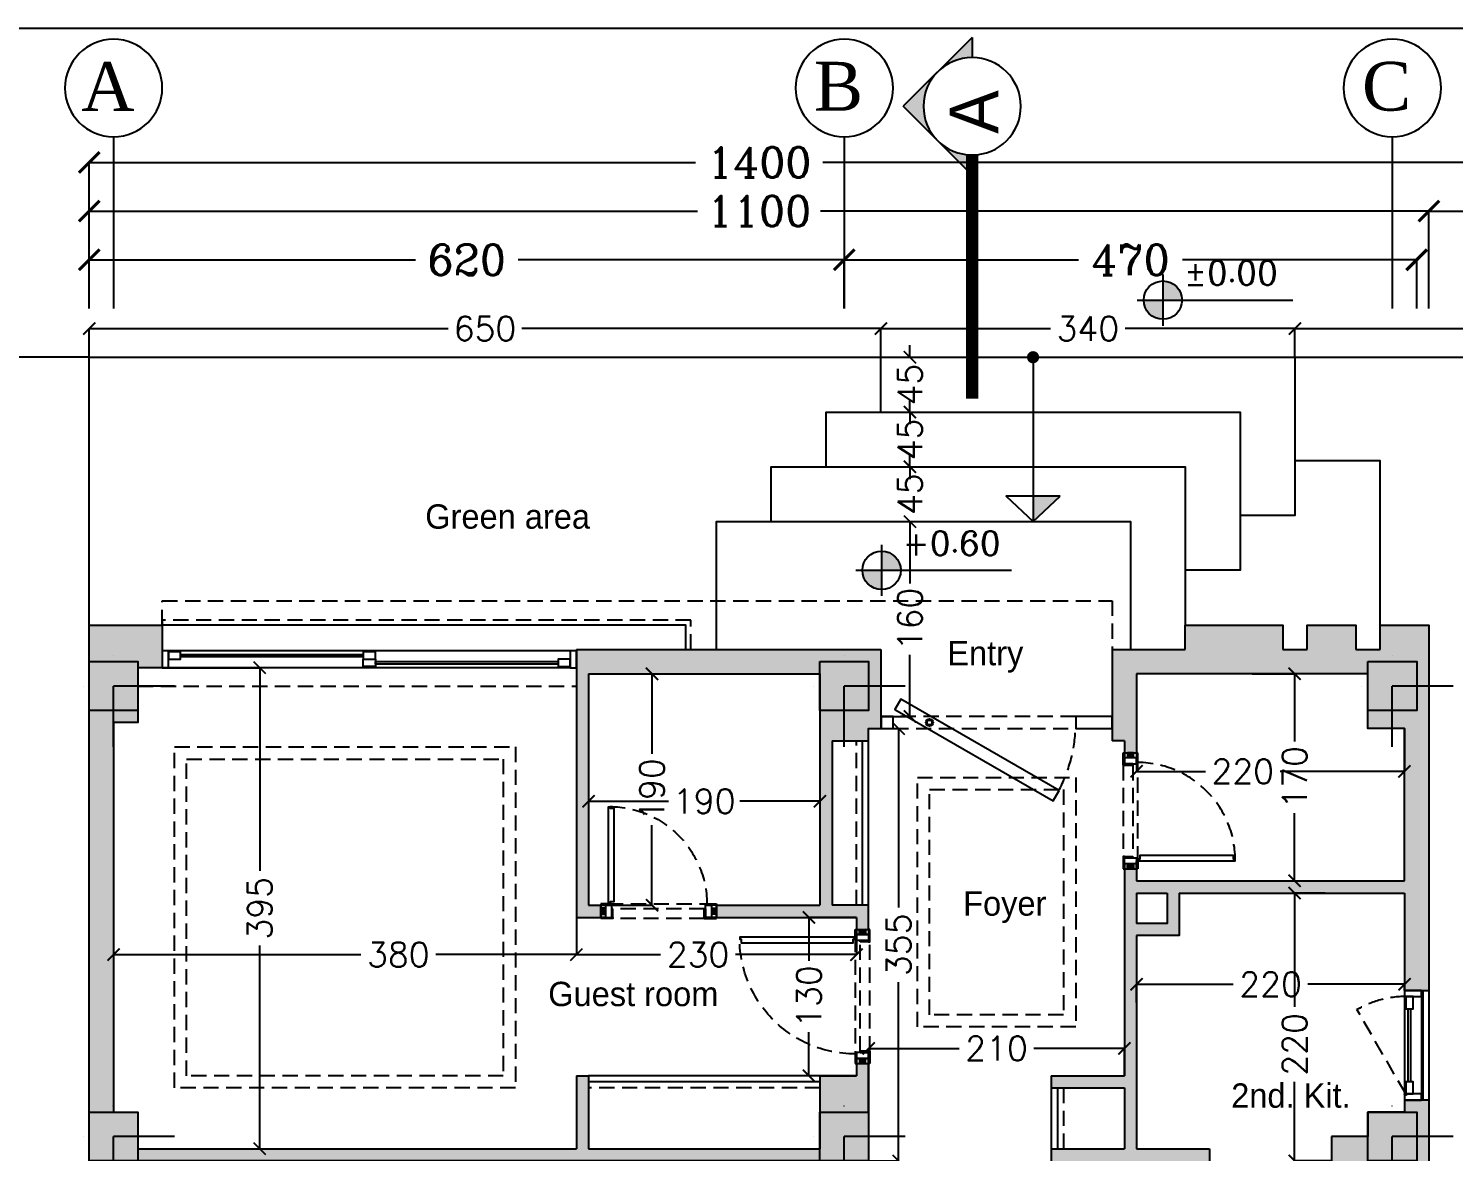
# Model space of a CAD drawing. Header units: millimetres. Extents: x 118878 to 201916, y 10986 to 20993.
# Drawn here: x 191731 to 192901, y 17541 to 18463 of the extents above; entities that cross this region are included whole.
import ezdxf
from ezdxf.enums import TextEntityAlignment as Align

# ---------------------------------------------------------------- set-up
doc = ezdxf.new("R2010")
doc.units = ezdxf.units.MM
doc.header["$LTSCALE"] = 100
doc.linetypes.add('DASHDOT', pattern=[1, 0.5, -0.25, 0, -0.25])
doc.linetypes.add('HIDDEN2', pattern=[0.1875, 0.125, -0.0625])
for name, color, linetype in [('0-ceiling opening', 240, 'HIDDEN2'), ('0-KAFSAZI', 40, 'Continuous'), ('0-NIVO', 51, 'Continuous'), ('0-WIN', 187, 'Continuous'), ('1', 1, 'Continuous'), ('2', 2, 'Continuous'), ('3', 3, 'Continuous'), ('7', 7, 'Continuous'), ('8', 8, 'HIDDEN2'), ('9', 11, 'Continuous'), ('AX', 1, 'Continuous'), ('bou', 4, 'Continuous'), ('DIM', 7, 'Continuous'), ('DOOR', 2, 'Continuous'), ('K', 9, 'HIDDEN2'), ('text', 201, 'Continuous'), ('TOOLS', 1, 'Continuous')]:
    doc.layers.add(name, color=color, linetype=linetype)
doc.styles.add('1', font='romans.shx')
doc.styles.add('2222', font='seguibli.ttf', dxfattribs={"height": 0.5})
doc.styles.add('ROMANC', font='ROMANC.SHX')
doc.styles.add('SANSSERIFBOLDOBLIQUE', font='romantic.ttf', dxfattribs={"height": 0.5})
doc.styles.add('SHEET', font='andlso.ttf')
doc.dimstyles.new('1', dxfattribs={"dimtxt": 25, "dimasz": 17, "dimexe": 0, "dimexo": 0, "dimgap": 10, "dimtad": 0, "dimdec": 0, "dimzin": 0, "dimdsep": 46, "dimtxsty": 'ROMANC', "dimblk": 'ARCHTICK', "dimcen": 0, "dimclrd": 1, "dimclre": 1, "dimclrt": 3, "dimadec": 0, "dimazin": 0, "dimtfac": 1, "dimtdec": 0, "dimtofl": 0, "dimtmove": 2, "dimatfit": 3, "dimldrblk": 'ARCHTICK', "dimfxl": 1, "dimtolj": 1, "dimtzin": 0, "dimarcsym": 0})
doc.dimstyles.new('100', dxfattribs={"dimtxt": 20, "dimasz": 10, "dimexe": 0, "dimexo": 0, "dimgap": 5, "dimtad": 0, "dimdec": 0, "dimzin": 0, "dimdsep": 46, "dimtxsty": '1', "dimblk": 'ARCHTICK', "dimcen": 0, "dimclrd": 8, "dimclre": 8, "dimclrt": 2, "dimadec": 0, "dimazin": 0, "dimtfac": 1, "dimtdec": 0, "dimtofl": 0, "dimtmove": 2, "dimatfit": 3, "dimldrblk": 'ARCHTICK', "dimfxl": 1, "dimtolj": 1, "dimtzin": 0, "dimarcsym": 0})

# ---------------------------------------------------------------- blocks, each defined once
blk = doc.blocks.new('d-entry')
at = {"layer": '1', "linetype": 'HIDDEN2'}
blk.add_arc((-40, 5), 120, 152.0467, 177.9533, dxfattribs=at)
at = {"layer": '2'}
for points in [[(-146.4, 60.7), (-16.5, -14.3), (-11.5, -5.7), (-141.4, 69.3)], [(-190, 0), (-160, 0), (-160, 10), (-190, 10)], [(-10.2, 0), (-0.2, 0), (-0.2, 10), (-10.2, 10)]]:
    blk.add_lwpolyline(points, close=True, dxfattribs=at)
for radius in [3, 2]:
    blk.add_circle((-40, 5), radius, dxfattribs=at)
at = {"layer": '8'}
for p, q in [((-10.2, 10), (-160, 10)), ((-160, 0), (-10.2, 0))]:
    blk.add_line(p, q, dxfattribs=at)
blk = doc.blocks.new('D-W-90-16')
at = {"layer": 'DOOR', "color": 1}
for p, q in [((-7.5, 4), (-2.5, 1)), ((-2.5, 4), (-7.5, 1)), ((-7.5, -106), (-2.5, -103)), ((-2.5, -106), (-7.5, -103))]:
    blk.add_line(p, q, dxfattribs=at)
at = {"layer": 'DOOR', "color": 8, "linetype": 'HIDDEN2'}
for p, q in [((-11, -96), (-11, -6)), ((-3, -96), (-3, -6)), ((1, -2), (1, -100))]:
    blk.add_line(p, q, dxfattribs=at)
at = {"layer": 'DOOR', "color": 1}
for points in [[(-11, 4), (-10, 4), (-10, -6), (-11, -6)], [(-7.5, 4), (-7.5, 1), (-2.5, 1), (-2.5, 4)], [(1, 4), (0, 4), (0, -2), (1, -2)], [(-3, -6), (-3, -5), (-10, -5), (-10, -6)], [(-11, -106), (-10, -106), (-10, -96), (-11, -96)], [(-3, -96), (-3, -97), (-10, -97), (-10, -96)], [(-7.5, -106), (-7.5, -103), (-2.5, -103), (-2.5, -106)], [(1, -106), (0, -106), (0, -100), (1, -100)]]:
    blk.add_lwpolyline(points, close=True, dxfattribs=at)
at = {"layer": 'DOOR'}
for points in [[(-10, 4), (-10, 0), (0, 0), (0, 4)], [(-10, -106), (-10, -102), (0, -102), (0, -106)]]:
    blk.add_lwpolyline(points, close=True, dxfattribs=at)
at = {"layer": 'DOOR', "color": 3}
for points in [[(0, -5), (0, 0), (-10, 0), (-10, -5)], [(1.5, -2.3), (95.9, -2.3), (95.9, -3.8), (94.7, -3.8), (94.7, -6.8), (2.7, -6.8), (2.7, -3.8), (1.5, -3.8)], [(0, -97), (0, -102), (-10, -102), (-10, -97)]]:
    blk.add_lwpolyline(points, close=True, dxfattribs=at)
at = {"layer": 'DOOR', "color": 1}
blk.add_circle((0.8, -3), 0.75, dxfattribs=at)
at = {"layer": 'DOOR', "color": 1, "linetype": 'HIDDEN2'}
blk.add_arc((0.8, -3), 95.2, 270.4516, 359.5484, dxfattribs=at)
blk = doc.blocks.new('D-WC-1')
at = {"layer": 'DOOR', "color": 1}
for p, q in [((-4, 7.5), (-1, 2.5)), ((-4, 2.5), (-1, 7.5)), ((91, 7.5), (88, 2.5)), ((91, 2.5), (88, 7.5))]:
    blk.add_line(p, q, dxfattribs=at)
at = {"layer": 'DOOR', "color": 8, "linetype": 'HIDDEN2'}
for p, q in [((81, 11), (6, 11)), ((81, 3), (6, 3)), ((2, -1), (85, -1))]:
    blk.add_line(p, q, dxfattribs=at)
at = {"layer": 'DOOR', "color": 1}
for points in [[(-4, 11), (-4, 10), (6, 10), (6, 11)], [(-4, 7.5), (-1, 7.5), (-1, 2.5), (-4, 2.5)], [(6, 3), (5, 3), (5, 10), (6, 10)], [(91, 11), (91, 10), (81, 10), (81, 11)], [(81, 3), (82, 3), (82, 10), (81, 10)], [(91, -1), (91, 0), (85, 0), (85, -1)], [(91, 7.5), (88, 7.5), (88, 2.5), (91, 2.5)], [(-4, -1), (-4, 0), (2, 0), (2, -1)]]:
    blk.add_lwpolyline(points, close=True, dxfattribs=at)
at = {"layer": 'DOOR'}
for points in [[(-4, 0), (0, 0), (0, 10), (-4, 10)], [(91, 0), (87, 0), (87, 10), (91, 10)]]:
    blk.add_lwpolyline(points, close=True, dxfattribs=at)
at = {"layer": 'DOOR', "color": 3}
for points in [[(5, 0), (0, 0), (0, 10), (5, 10)], [(82, 0), (87, 0), (87, 10), (82, 10)], [(2.3, -1.5), (2.3, -80.9), (3.8, -80.9), (3.8, -79.7), (6.8, -79.7), (6.8, -2.7), (3.8, -2.7), (3.8, -1.5)]]:
    blk.add_lwpolyline(points, close=True, dxfattribs=at)
at = {"layer": 'DOOR', "color": 1}
blk.add_circle((3, -0.8), 0.75, dxfattribs=at)
at = {"layer": 'DOOR', "color": 1, "linetype": 'HIDDEN2'}
blk.add_arc((3, -0.8), 80.2, 270.4516, 359.5484, dxfattribs=at)
blk = doc.blocks.new('C1')
at = {"layer": 'AX'}
blk.add_line((0, 100), (0, 0), dxfattribs=at)
blk.add_circle((0, 128.35), 28.35, dxfattribs=at)
blk = doc.blocks.new('_ArchTick')
at = {"color": 0, "linetype": 'ByBlock', "const_width": 0.15}
blk.add_lwpolyline([(-0.5, -0.5), (0.5, 0.5)], dxfattribs=at)
blk = doc.blocks.new('*D245')
at = {"layer": 'AX', "color": 1, "linetype": 'Continuous', "lineweight": -2, "transparency": 16777216}
for p, q in [((0, 290), (0, 330)), ((0, 330), (267.9, 330)), ((620, 330), (352.1, 330)), ((620, 290), (620, 330))]:
    blk.add_line(p, q, dxfattribs=at)
at = {"layer": 'Defpoints', "color": 0, "transparency": 16777216}
for p in [(620, 330), (0, 290), (620, 290)]:
    blk.add_point(p, dxfattribs=at)
at = {"layer": 'AX', "color": 1, "lineweight": -2, "transparency": 16777216, "xscale": 17, "yscale": 17, "zscale": 17, "rotation": 180}
blk.add_blockref('_ArchTick', (0, 330), dxfattribs=at)
at = {"layer": 'AX', "color": 1, "lineweight": -2, "transparency": 16777216, "xscale": 17, "yscale": 17, "zscale": 17}
blk.add_blockref('_ArchTick', (620, 330), dxfattribs=at)
at = {"layer": 'AX', "color": 3, "transparency": 16777216, "insert": (310, 330), "char_height": 25, "attachment_point": 5, "style": 'ROMANC'}
blk.add_mtext('\\A1;620', dxfattribs=at)
blk = doc.blocks.new('*D246')
at = {"layer": 'AX', "color": 1, "linetype": 'Continuous', "lineweight": -2, "transparency": 16777216}
for p, q in [((620, 290), (620, 330)), ((620, 330), (812.3, 330)), ((1090, 330), (897.7, 330)), ((1090, 290), (1090, 330))]:
    blk.add_line(p, q, dxfattribs=at)
at = {"layer": 'Defpoints', "color": 0, "transparency": 16777216}
for p in [(1090, 330), (620, 290), (1090, 290)]:
    blk.add_point(p, dxfattribs=at)
at = {"layer": 'AX', "color": 1, "lineweight": -2, "transparency": 16777216, "xscale": 17, "yscale": 17, "zscale": 17, "rotation": 180}
blk.add_blockref('_ArchTick', (620, 330), dxfattribs=at)
at = {"layer": 'AX', "color": 1, "lineweight": -2, "transparency": 16777216, "xscale": 17, "yscale": 17, "zscale": 17}
blk.add_blockref('_ArchTick', (1090, 330), dxfattribs=at)
at = {"layer": 'AX', "color": 3, "transparency": 16777216, "insert": (855, 330), "char_height": 25, "attachment_point": 5, "style": 'ROMANC'}
blk.add_mtext('\\A1;470', dxfattribs=at)
blk = doc.blocks.new('col40x40')
at = {"layer": 'AX'}
h = blk.add_hatch(color=252, dxfattribs=at)
h.dxf.hatch_style = 1
h.paths.add_polyline_path([(-20, -20), (20, -20), (20, 20), (-20, 20)])
at = {"layer": 'AX', "linetype": 'DASHDOT'}
for p, q in [((0, 50), (0, -50)), ((50, 0), (-50, 0))]:
    blk.add_line(p, q, dxfattribs=at)
at = {"layer": 'AX', "color": 7}
blk.add_lwpolyline([(-20, -20), (20, -20), (20, 20), (-20, 20)], close=True, dxfattribs=at)
blk = doc.blocks.new('ax-t1')
at = {"xscale": -1}
for p in [(30, -260), (480, -260), (1080, -260), (30, -980), (480, -980), (1080, -980), (30, -1350), (480, -1350), (1080, -1350)]:
    blk.add_blockref('col40x40', p, dxfattribs=at)
blk = doc.blocks.new('*D247')
at = {"layer": 'AX', "color": 1, "linetype": 'Continuous', "lineweight": -2, "transparency": 16777216}
for p, q in [((0, 290), (0, 370)), ((0, 370), (499.5, 370)), ((1100, 370), (600.5, 370)), ((1100, 290), (1100, 370))]:
    blk.add_line(p, q, dxfattribs=at)
at = {"layer": 'Defpoints', "color": 0, "transparency": 16777216}
for p in [(0, 370), (0, 290), (1100, 290)]:
    blk.add_point(p, dxfattribs=at)
at = {"layer": 'AX', "color": 1, "lineweight": -2, "transparency": 16777216, "xscale": 17, "yscale": 17, "zscale": 17, "rotation": 180}
blk.add_blockref('_ArchTick', (0, 370), dxfattribs=at)
at = {"layer": 'AX', "color": 1, "lineweight": -2, "transparency": 16777216, "xscale": 17, "yscale": 17, "zscale": 17}
blk.add_blockref('_ArchTick', (1100, 370), dxfattribs=at)
at = {"layer": 'AX', "color": 3, "transparency": 16777216, "insert": (550, 370), "char_height": 25, "attachment_point": 5, "style": 'ROMANC'}
blk.add_mtext('\\A1;1100', dxfattribs=at)
blk = doc.blocks.new('*D253')
at = {"layer": 'AX', "color": 1, "linetype": 'Continuous', "lineweight": -2, "transparency": 16777216}
for p, q in [((0, 290), (0, 410)), ((0, 410), (497.9, 410)), ((1400, 410), (602.4, 410)), ((1400, 290), (1400, 410))]:
    blk.add_line(p, q, dxfattribs=at)
at = {"layer": 'Defpoints', "color": 0, "transparency": 16777216}
for p in [(1400, 410), (0, 290), (1400, 290)]:
    blk.add_point(p, dxfattribs=at)
at = {"layer": 'AX', "color": 1, "lineweight": -2, "transparency": 16777216, "xscale": 17, "yscale": 17, "zscale": 17, "rotation": 180}
blk.add_blockref('_ArchTick', (0, 410), dxfattribs=at)
at = {"layer": 'AX', "color": 1, "lineweight": -2, "transparency": 16777216, "xscale": 17, "yscale": 17, "zscale": 17}
blk.add_blockref('_ArchTick', (1400, 410), dxfattribs=at)
at = {"layer": 'AX', "color": 3, "transparency": 16777216, "insert": (550.2, 410), "char_height": 25, "attachment_point": 5, "style": 'ROMANC'}
blk.add_mtext('\\A1;1400', dxfattribs=at)
blk = doc.blocks.new('*D241')
at = {"layer": 'AX', "color": 1, "linetype": 'Continuous', "lineweight": -2, "transparency": 16777216}
for p, q in [((1100, 290), (1100, 370)), ((1100, 370), (1207.9, 370)), ((1400, 370), (1292.1, 370)), ((1400, 290), (1400, 370))]:
    blk.add_line(p, q, dxfattribs=at)
at = {"layer": 'Defpoints', "color": 0, "transparency": 16777216}
for p in [(1400, 370), (1100, 290), (1400, 290)]:
    blk.add_point(p, dxfattribs=at)
at = {"layer": 'AX', "color": 1, "lineweight": -2, "transparency": 16777216, "xscale": 17, "yscale": 17, "zscale": 17, "rotation": 180}
blk.add_blockref('_ArchTick', (1100, 370), dxfattribs=at)
at = {"layer": 'AX', "color": 1, "lineweight": -2, "transparency": 16777216, "xscale": 17, "yscale": 17, "zscale": 17}
blk.add_blockref('_ArchTick', (1400, 370), dxfattribs=at)
at = {"layer": 'AX', "color": 3, "transparency": 16777216, "insert": (1250, 370), "char_height": 25, "attachment_point": 5, "style": 'ROMANC'}
blk.add_mtext('\\A1;300', dxfattribs=at)
blk = doc.blocks.new('cod-03')
at = {"layer": '1'}
for points in [[(18, 0, 0.414214), (0, 18), (0, 0)], [(0, 0), (-18, 0, 0.414214), (0, -18)]]:
    blk.add_hatch(color=256, dxfattribs=at).paths.add_polyline_path(points)
at = {"layer": '2'}
for p, q in [((0, 24), (0, -24)), ((-24, 0), (121.9, 0))]:
    blk.add_line(p, q, dxfattribs=at)
blk.add_circle((0, 0), 18, dxfattribs=at)
blk = doc.blocks.new('win-plan-11')
at = {"layer": '0-WIN'}
for p, q in [((-30, 14), (-365, 14)), ((-30, 0), (-360, 0))]:
    blk.add_line(p, q, dxfattribs=at)
for points in [[(-360, 0), (-365, 0), (-365, 14), (-360, 14)], [(-200, 7), (-190, 7), (-190, 13), (-200, 13)], [(-30, 7), (-40, 7), (-40, 13), (-30, 13)], [(-25, 0), (-30, 0), (-30, 14), (-25, 14)], [(-350, 1), (-360, 1), (-360, 7), (-350, 7)], [(-350, 3), (-200, 3), (-200, 5), (-350, 5)], [(-190, 1), (-200, 1), (-200, 7), (-190, 7)], [(-190, 9), (-40, 9), (-40, 11), (-190, 11)]]:
    blk.add_lwpolyline(points, close=True, dxfattribs=at)
blk = doc.blocks.new('win-plan-115')
at = {"layer": '0-WIN'}
for p, q in [((0, 85), (0, 5)), ((14, 85), (14, 0))]:
    blk.add_line(p, q, dxfattribs=at)
at = {"layer": '0-WIN', "linetype": 'HIDDEN2'}
blk.add_line((1, 5), (-39, 74.3), dxfattribs=at)
at = {"layer": '0-WIN'}
for points in [[(0, 90), (0, 85), (14, 85), (14, 90)], [(1, 85), (1, 75), (7, 75), (7, 85)], [(3, 15), (3, 75), (5, 75), (5, 15)], [(1, 15), (1, 5), (7, 5), (7, 15)], [(0, 5), (0, 0), (14, 0), (14, 5)]]:
    blk.add_lwpolyline(points, close=True, dxfattribs=at)
blk.add_circle((1, 5), 1, dxfattribs=at)
at = {"layer": '0-WIN', "linetype": 'HIDDEN2'}
blk.add_arc((1, 5), 80, 90, 120, dxfattribs=at)
blk = doc.blocks.new('SEC-SSS1')
at = {"layer": 'TOOLS'}
h = blk.add_hatch(color=3, dxfattribs=at)
h.dxf.hatch_style = 1
h.paths.add_polyline_path([(56.6, -56.6), (28.3, -28.3, -0.198912), (40, -56.6, -0.198912), (28.3, -84.9)])
h.paths.add_polyline_path([(28.3, -84.9, -0.198912), (0, -96.6), (0, -113.1)])
h.paths.add_polyline_path([(0, 0), (0, -16.6, -0.198912), (28.3, -28.3)])
at = {"layer": 'TOOLS', "color": 3}
for p, q in [((0, 0), (0, -16.6)), ((0, 0), (56.6, -56.6)), ((0, -113.1), (56.6, -56.6))]:
    blk.add_line(p, q, dxfattribs=at)
at = {"layer": 'TOOLS', "color": 3, "linetype": 'DASHDOT', "const_width": 10}
blk.add_lwpolyline([(0, -96.6), (0, -296.6)], dxfattribs=at)
at = {"layer": 'TOOLS', "color": 3}
blk.add_circle((0, -56.6), 40, dxfattribs=at)
blk = doc.blocks.new('SEC-S-N-1')
at = {"layer": '3', "xscale": -1}
blk.add_blockref('SEC-SSS1', (725, 262.7), dxfattribs=at)
at = {"layer": 'TOOLS', "style": '2222'}
blk.add_text('A', height=40, rotation=90, dxfattribs=at).set_placement((726.4, 201.4), align=Align.MIDDLE)
blk = doc.blocks.new('*D220')
at = {"layer": 'Defpoints', "color": 0, "transparency": 16777216}
for p in [(192431, 18216.5), (191781, 18193), (192431, 18193)]:
    blk.add_point(p, dxfattribs=at)
at = {"layer": 'DIM', "color": 8, "lineweight": -2, "transparency": 16777216}
for p, q in [((191781, 18193), (191781, 18216.5)), ((191781, 18216.5), (192075.7, 18216.5)), ((192431, 18216.5), (192136.2, 18216.5)), ((192431, 18193), (192431, 18216.5))]:
    blk.add_line(p, q, dxfattribs=at)
at = {"layer": 'DIM', "color": 8, "lineweight": -2, "transparency": 16777216, "xscale": 10, "yscale": 10, "zscale": 10, "rotation": 180}
blk.add_blockref('_ArchTick', (191781, 18216.5), dxfattribs=at)
at = {"layer": 'DIM', "color": 8, "lineweight": -2, "transparency": 16777216, "xscale": 10, "yscale": 10, "zscale": 10}
blk.add_blockref('_ArchTick', (192431, 18216.5), dxfattribs=at)
at = {"layer": 'DIM', "color": 2, "transparency": 16777216, "insert": (192106, 18216.5), "char_height": 20, "attachment_point": 5, "style": '1'}
blk.add_mtext('\\A1;650', dxfattribs=at)
blk = doc.blocks.new('*D221')
at = {"layer": 'Defpoints', "color": 0, "transparency": 16777216}
for p in [(192771, 18216.5), (192431, 18193), (192771, 18193)]:
    blk.add_point(p, dxfattribs=at)
at = {"layer": 'DIM', "color": 8, "lineweight": -2, "transparency": 16777216}
for p, q in [((192431, 18193), (192431, 18216.5)), ((192431, 18216.5), (192570.3, 18216.5)), ((192771, 18216.5), (192631.7, 18216.5)), ((192771, 18193), (192771, 18216.5))]:
    blk.add_line(p, q, dxfattribs=at)
at = {"layer": 'DIM', "color": 8, "lineweight": -2, "transparency": 16777216, "xscale": 10, "yscale": 10, "zscale": 10, "rotation": 180}
blk.add_blockref('_ArchTick', (192431, 18216.5), dxfattribs=at)
at = {"layer": 'DIM', "color": 8, "lineweight": -2, "transparency": 16777216, "xscale": 10, "yscale": 10, "zscale": 10}
blk.add_blockref('_ArchTick', (192771, 18216.5), dxfattribs=at)
at = {"layer": 'DIM', "color": 2, "transparency": 16777216, "insert": (192601, 18216.5), "char_height": 20, "attachment_point": 5, "style": '1'}
blk.add_mtext('\\A1;340', dxfattribs=at)
blk = doc.blocks.new('*D222')
at = {"layer": 'Defpoints', "color": 0, "transparency": 16777216}
for p in [(193181, 18216.5), (192771, 18193), (193181, 18193)]:
    blk.add_point(p, dxfattribs=at)
at = {"layer": 'DIM', "color": 8, "lineweight": -2, "transparency": 16777216}
for p, q in [((192771, 18193), (192771, 18216.5)), ((192771, 18216.5), (192945.3, 18216.5)), ((193181, 18216.5), (193006.7, 18216.5)), ((193181, 18193), (193181, 18216.5))]:
    blk.add_line(p, q, dxfattribs=at)
at = {"layer": 'DIM', "color": 8, "lineweight": -2, "transparency": 16777216, "xscale": 10, "yscale": 10, "zscale": 10, "rotation": 180}
blk.add_blockref('_ArchTick', (192771, 18216.5), dxfattribs=at)
at = {"layer": 'DIM', "color": 8, "lineweight": -2, "transparency": 16777216, "xscale": 10, "yscale": 10, "zscale": 10}
blk.add_blockref('_ArchTick', (193181, 18216.5), dxfattribs=at)
at = {"layer": 'DIM', "color": 2, "transparency": 16777216, "insert": (192976, 18216.5), "char_height": 20, "attachment_point": 5, "style": '1'}
blk.add_mtext('\\A1;410', dxfattribs=at)
blk = doc.blocks.new('*D173')
at = {"layer": 'Defpoints', "color": 0, "transparency": 16777216}
for p in [(192431, 18193), (192431, 18148), (192454.9, 18148)]:
    blk.add_point(p, dxfattribs=at)
at = {"layer": 'DIM', "color": 8, "lineweight": -2, "transparency": 16777216}
for p, q in [((192454.9, 18193), (192454.9, 18203)), ((192431, 18193), (192454.9, 18193)), ((192431, 18148), (192454.9, 18148)), ((192454.9, 18148), (192454.9, 18138))]:
    blk.add_line(p, q, dxfattribs=at)
at = {"layer": 'DIM', "color": 8, "lineweight": -2, "transparency": 16777216, "xscale": 10, "yscale": 10, "zscale": 10}
for p, rotation in [((192454.9, 18193), 270), ((192454.9, 18148), 90)]:
    blk.add_blockref('_ArchTick', p, dxfattribs=dict(at, rotation=rotation))
at = {"layer": 'DIM', "color": 2, "transparency": 16777216, "insert": (192454.9, 18170.5), "char_height": 20, "attachment_point": 5, "rotation": 90, "style": '1'}
blk.add_mtext('\\A1;45', dxfattribs=at)
blk = doc.blocks.new('*D174')
at = {"layer": 'Defpoints', "color": 0, "transparency": 16777216}
for p in [(192431, 18148), (192438.9, 18103), (192454.9, 18103)]:
    blk.add_point(p, dxfattribs=at)
at = {"layer": 'DIM', "color": 8, "lineweight": -2, "transparency": 16777216}
for p, q in [((192454.9, 18148), (192454.9, 18158)), ((192431, 18148), (192454.9, 18148)), ((192438.9, 18103), (192454.9, 18103)), ((192454.9, 18103), (192454.9, 18093))]:
    blk.add_line(p, q, dxfattribs=at)
at = {"layer": 'DIM', "color": 8, "lineweight": -2, "transparency": 16777216, "xscale": 10, "yscale": 10, "zscale": 10}
for p, rotation in [((192454.9, 18148), 270), ((192454.9, 18103), 90)]:
    blk.add_blockref('_ArchTick', p, dxfattribs=dict(at, rotation=rotation))
at = {"layer": 'DIM', "color": 2, "transparency": 16777216, "insert": (192454.9, 18125.5), "char_height": 20, "attachment_point": 5, "rotation": 90, "style": '1'}
blk.add_mtext('\\A1;45', dxfattribs=at)
blk = doc.blocks.new('*D175')
at = {"layer": 'Defpoints', "color": 0, "transparency": 16777216}
for p in [(192438.9, 18103), (192431.9, 18058), (192454.9, 18058)]:
    blk.add_point(p, dxfattribs=at)
at = {"layer": 'DIM', "color": 8, "lineweight": -2, "transparency": 16777216}
for p, q in [((192438.9, 18103), (192454.9, 18103)), ((192454.9, 18103), (192454.9, 18113)), ((192431.9, 18058), (192454.9, 18058)), ((192454.9, 18058), (192454.9, 18048))]:
    blk.add_line(p, q, dxfattribs=at)
at = {"layer": 'DIM', "color": 8, "lineweight": -2, "transparency": 16777216, "xscale": 10, "yscale": 10, "zscale": 10}
for p, rotation in [((192454.9, 18103), 270), ((192454.9, 18058), 90)]:
    blk.add_blockref('_ArchTick', p, dxfattribs=dict(at, rotation=rotation))
at = {"layer": 'DIM', "color": 2, "transparency": 16777216, "insert": (192454.9, 18080.5), "char_height": 20, "attachment_point": 5, "rotation": 90, "style": '1'}
blk.add_mtext('\\A1;45', dxfattribs=at)
blk = doc.blocks.new('*D176')
at = {"layer": 'Defpoints', "color": 0, "transparency": 16777216}
for p in [(192431.9, 18058), (192431, 17898), (192454.9, 17898)]:
    blk.add_point(p, dxfattribs=at)
at = {"layer": 'DIM', "color": 8, "lineweight": -2, "transparency": 16777216}
for p, q in [((192431.9, 18058), (192454.9, 18058)), ((192454.9, 18058), (192454.9, 18007.3)), ((192454.9, 17898), (192454.9, 17948.7)), ((192431, 17898), (192454.9, 17898))]:
    blk.add_line(p, q, dxfattribs=at)
at = {"layer": 'DIM', "color": 8, "lineweight": -2, "transparency": 16777216, "xscale": 10, "yscale": 10, "zscale": 10}
for p, rotation in [((192454.9, 18058), 90), ((192454.9, 17898), 270)]:
    blk.add_blockref('_ArchTick', p, dxfattribs=dict(at, rotation=rotation))
at = {"layer": 'DIM', "color": 2, "transparency": 16777216, "insert": (192454.9, 17978), "char_height": 20, "attachment_point": 5, "rotation": 90, "style": '1'}
blk.add_mtext('\\A1;160', dxfattribs=at)
blk = doc.blocks.new('*D167')
at = {"layer": 'Defpoints', "color": 0, "transparency": 16777216}
for p in [(192431, 17888), (192421, 17533), (192445.6, 17533)]:
    blk.add_point(p, dxfattribs=at)
at = {"layer": 'DIM', "color": 8, "lineweight": -2, "transparency": 16777216}
for p, q in [((192431, 17888), (192445.6, 17888)), ((192445.6, 17888), (192445.6, 17741.2)), ((192445.6, 17533), (192445.6, 17679.8)), ((192421, 17533), (192445.6, 17533))]:
    blk.add_line(p, q, dxfattribs=at)
at = {"layer": 'DIM', "color": 8, "lineweight": -2, "transparency": 16777216, "xscale": 10, "yscale": 10, "zscale": 10}
for p, rotation in [((192445.6, 17888), 90), ((192445.6, 17533), 270)]:
    blk.add_blockref('_ArchTick', p, dxfattribs=dict(at, rotation=rotation))
at = {"layer": 'DIM', "color": 2, "transparency": 16777216, "insert": (192445.6, 17710.5), "char_height": 20, "attachment_point": 5, "rotation": 90, "style": '1'}
blk.add_mtext('\\A1;355', dxfattribs=at)
blk = doc.blocks.new('*D168')
at = {"layer": 'Defpoints', "color": 0, "transparency": 16777216}
for p in [(192421, 17625.4), (192631, 17603), (192421, 17573)]:
    blk.add_point(p, dxfattribs=at)
at = {"layer": 'DIM', "color": 8, "lineweight": -2, "transparency": 16777216}
for p, q in [((192421, 17573), (192421, 17625.4)), ((192421, 17625.4), (192495.3, 17625.4)), ((192631, 17625.4), (192556.7, 17625.4)), ((192631, 17603), (192631, 17625.4))]:
    blk.add_line(p, q, dxfattribs=at)
at = {"layer": 'DIM', "color": 8, "lineweight": -2, "transparency": 16777216, "xscale": 10, "yscale": 10, "zscale": 10, "rotation": 180}
blk.add_blockref('_ArchTick', (192421, 17625.4), dxfattribs=at)
at = {"layer": 'DIM', "color": 8, "lineweight": -2, "transparency": 16777216, "xscale": 10, "yscale": 10, "zscale": 10}
blk.add_blockref('_ArchTick', (192631, 17625.4), dxfattribs=at)
at = {"layer": 'DIM', "color": 2, "transparency": 16777216, "insert": (192526, 17625.4), "char_height": 20, "attachment_point": 5, "style": '1'}
blk.add_mtext('\\A1;210', dxfattribs=at)
blk = doc.blocks.new('*D169')
at = {"layer": 'Defpoints', "color": 0, "transparency": 16777216}
for p in [(192181, 17733), (192411, 17733), (192181, 17702.4)]:
    blk.add_point(p, dxfattribs=at)
at = {"layer": 'DIM', "color": 8, "lineweight": -2, "transparency": 16777216}
for p, q in [((192181, 17733), (192181, 17702.4)), ((192411, 17733), (192411, 17702.4)), ((192181, 17702.4), (192250.2, 17702.4)), ((192411, 17702.4), (192311.6, 17702.4))]:
    blk.add_line(p, q, dxfattribs=at)
at = {"layer": 'DIM', "color": 8, "lineweight": -2, "transparency": 16777216, "xscale": 10, "yscale": 10, "zscale": 10, "rotation": 180}
blk.add_blockref('_ArchTick', (192181, 17702.4), dxfattribs=at)
at = {"layer": 'DIM', "color": 8, "lineweight": -2, "transparency": 16777216, "xscale": 10, "yscale": 10, "zscale": 10}
blk.add_blockref('_ArchTick', (192411, 17702.4), dxfattribs=at)
at = {"layer": 'DIM', "color": 2, "transparency": 16777216, "insert": (192280.9, 17702.4), "char_height": 20, "attachment_point": 5, "style": '1'}
blk.add_mtext('\\A1;230', dxfattribs=at)
blk = doc.blocks.new('*D170')
at = {"layer": 'Defpoints', "color": 0, "transparency": 16777216}
for p in [(192411, 17733), (192371.9, 17603), (192411, 17603)]:
    blk.add_point(p, dxfattribs=at)
at = {"layer": 'DIM', "color": 8, "lineweight": -2, "transparency": 16777216}
for p, q in [((192411, 17733), (192371.9, 17733)), ((192371.9, 17733), (192371.9, 17697.3)), ((192371.9, 17603), (192371.9, 17638.7)), ((192411, 17603), (192371.9, 17603))]:
    blk.add_line(p, q, dxfattribs=at)
at = {"layer": 'DIM', "color": 8, "lineweight": -2, "transparency": 16777216, "xscale": 10, "yscale": 10, "zscale": 10}
for p, rotation in [((192371.9, 17733), 90), ((192371.9, 17603), 270)]:
    blk.add_blockref('_ArchTick', p, dxfattribs=dict(at, rotation=rotation))
at = {"layer": 'DIM', "color": 2, "transparency": 16777216, "insert": (192371.9, 17668), "char_height": 20, "attachment_point": 5, "rotation": 90, "style": '1'}
blk.add_mtext('\\A1;130', dxfattribs=at)
blk = doc.blocks.new('*D177')
at = {"layer": 'Defpoints', "color": 0, "transparency": 16777216}
for p in [(192196, 17933), (192191, 17743), (192243.1, 17743)]:
    blk.add_point(p, dxfattribs=at)
at = {"layer": 'DIM', "color": 8, "lineweight": -2, "transparency": 16777216}
for p, q in [((192196, 17933), (192243.1, 17933)), ((192243.1, 17933), (192243.1, 17867.3)), ((192243.1, 17743), (192243.1, 17808.7)), ((192191, 17743), (192243.1, 17743))]:
    blk.add_line(p, q, dxfattribs=at)
at = {"layer": 'DIM', "color": 8, "lineweight": -2, "transparency": 16777216, "xscale": 10, "yscale": 10, "zscale": 10}
for p, rotation in [((192243.1, 17933), 90), ((192243.1, 17743), 270)]:
    blk.add_blockref('_ArchTick', p, dxfattribs=dict(at, rotation=rotation))
at = {"layer": 'DIM', "color": 2, "transparency": 16777216, "insert": (192243.1, 17838), "char_height": 20, "attachment_point": 5, "rotation": 90, "style": '1'}
blk.add_mtext('\\A1;190', dxfattribs=at)
blk = doc.blocks.new('*D178')
at = {"layer": 'Defpoints', "color": 0, "transparency": 16777216}
for p in [(192191, 17838), (192381, 17830), (192381, 17828.4)]:
    blk.add_point(p, dxfattribs=at)
at = {"layer": 'DIM', "color": 8, "lineweight": -2, "transparency": 16777216}
for p, q in [((192191, 17838), (192191, 17828.4)), ((192191, 17828.4), (192256.7, 17828.4)), ((192381, 17828.4), (192315.3, 17828.4)), ((192381, 17830), (192381, 17828.4))]:
    blk.add_line(p, q, dxfattribs=at)
at = {"layer": 'DIM', "color": 8, "lineweight": -2, "transparency": 16777216, "xscale": 10, "yscale": 10, "zscale": 10, "rotation": 180}
blk.add_blockref('_ArchTick', (192191, 17828.4), dxfattribs=at)
at = {"layer": 'DIM', "color": 8, "lineweight": -2, "transparency": 16777216, "xscale": 10, "yscale": 10, "zscale": 10}
blk.add_blockref('_ArchTick', (192381, 17828.4), dxfattribs=at)
at = {"layer": 'DIM', "color": 2, "transparency": 16777216, "insert": (192286, 17828.4), "char_height": 20, "attachment_point": 5, "style": '1'}
blk.add_mtext('\\A1;190', dxfattribs=at)
blk = doc.blocks.new('*D179')
at = {"layer": 'Defpoints', "color": 0, "transparency": 16777216}
for p in [(191801, 17733), (192181, 17733), (191801, 17702.4)]:
    blk.add_point(p, dxfattribs=at)
at = {"layer": 'DIM', "color": 8, "lineweight": -2, "transparency": 16777216}
for p, q in [((191801, 17733), (191801, 17702.4)), ((192181, 17733), (192181, 17702.4)), ((191801, 17702.4), (192004.1, 17702.4)), ((192181, 17702.4), (192065.5, 17702.4))]:
    blk.add_line(p, q, dxfattribs=at)
at = {"layer": 'DIM', "color": 8, "lineweight": -2, "transparency": 16777216, "xscale": 10, "yscale": 10, "zscale": 10, "rotation": 180}
blk.add_blockref('_ArchTick', (191801, 17702.4), dxfattribs=at)
at = {"layer": 'DIM', "color": 8, "lineweight": -2, "transparency": 16777216, "xscale": 10, "yscale": 10, "zscale": 10}
blk.add_blockref('_ArchTick', (192181, 17702.4), dxfattribs=at)
at = {"layer": 'DIM', "color": 2, "transparency": 16777216, "insert": (192034.8, 17702.4), "char_height": 20, "attachment_point": 5, "style": '1'}
blk.add_mtext('\\A1;380', dxfattribs=at)
blk = doc.blocks.new('*D180')
at = {"layer": 'Defpoints', "color": 0, "transparency": 16777216}
for p in [(191841, 17938), (191821, 17543), (191921, 17543)]:
    blk.add_point(p, dxfattribs=at)
at = {"layer": 'DIM', "color": 8, "lineweight": -2, "transparency": 16777216}
for p, q in [((191841, 17938), (191921, 17938)), ((191921, 17938), (191921, 17771.2)), ((191921, 17543), (191921, 17709.8)), ((191821, 17543), (191921, 17543))]:
    blk.add_line(p, q, dxfattribs=at)
at = {"layer": 'DIM', "color": 8, "lineweight": -2, "transparency": 16777216, "xscale": 10, "yscale": 10, "zscale": 10}
for p, rotation in [((191921, 17938), 90), ((191921, 17543), 270)]:
    blk.add_blockref('_ArchTick', p, dxfattribs=dict(at, rotation=rotation))
at = {"layer": 'DIM', "color": 2, "transparency": 16777216, "insert": (191921, 17740.5), "char_height": 20, "attachment_point": 5, "rotation": 90, "style": '1'}
blk.add_mtext('\\A1;395', dxfattribs=at)
blk = doc.blocks.new('*D198')
at = {"layer": 'Defpoints', "color": 0, "transparency": 16777216}
for p in [(192770.8, 17753), (192796, 17753), (192801, 17533)]:
    blk.add_point(p, dxfattribs=at)
at = {"layer": 'DIM', "color": 8, "lineweight": -2, "transparency": 16777216}
for p, q in [((192796, 17753), (192770.8, 17753)), ((192770.8, 17753), (192770.8, 17659.4)), ((192770.8, 17533), (192770.8, 17598)), ((192801, 17533), (192770.8, 17533))]:
    blk.add_line(p, q, dxfattribs=at)
at = {"layer": 'DIM', "color": 8, "lineweight": -2, "transparency": 16777216, "xscale": 10, "yscale": 10, "zscale": 10}
for p, rotation in [((192770.8, 17753), 90), ((192770.8, 17533), 270)]:
    blk.add_blockref('_ArchTick', p, dxfattribs=dict(at, rotation=rotation))
at = {"layer": 'DIM', "color": 2, "transparency": 16777216, "insert": (192770.8, 17628.7), "char_height": 20, "attachment_point": 5, "rotation": 90, "style": '1'}
blk.add_mtext('\\A1;220', dxfattribs=at)
blk = doc.blocks.new('*D199')
at = {"layer": 'Defpoints', "color": 0, "transparency": 16777216}
for p in [(192861, 17678.1), (192861, 17673), (192641, 17663)]:
    blk.add_point(p, dxfattribs=at)
at = {"layer": 'DIM', "color": 8, "lineweight": -2, "transparency": 16777216}
for p, q in [((192641, 17663), (192641, 17678.1)), ((192641, 17678.1), (192720.3, 17678.1)), ((192861, 17678.1), (192781.7, 17678.1)), ((192861, 17673), (192861, 17678.1))]:
    blk.add_line(p, q, dxfattribs=at)
at = {"layer": 'DIM', "color": 8, "lineweight": -2, "transparency": 16777216, "xscale": 10, "yscale": 10, "zscale": 10, "rotation": 180}
blk.add_blockref('_ArchTick', (192641, 17678.1), dxfattribs=at)
at = {"layer": 'DIM', "color": 8, "lineweight": -2, "transparency": 16777216, "xscale": 10, "yscale": 10, "zscale": 10}
blk.add_blockref('_ArchTick', (192861, 17678.1), dxfattribs=at)
at = {"layer": 'DIM', "color": 2, "transparency": 16777216, "insert": (192751, 17678.1), "char_height": 20, "attachment_point": 5, "style": '1'}
blk.add_mtext('\\A1;220', dxfattribs=at)
blk = doc.blocks.new('*D200')
at = {"layer": 'Defpoints', "color": 0, "transparency": 16777216}
for p in [(192641, 17933), (192861, 17888), (192861, 17852.9)]:
    blk.add_point(p, dxfattribs=at)
at = {"layer": 'DIM', "color": 8, "lineweight": -2, "transparency": 16777216}
for p, q in [((192641, 17933), (192641, 17852.9)), ((192861, 17888), (192861, 17852.9)), ((192641, 17852.9), (192697.5, 17852.9)), ((192861, 17852.9), (192758.9, 17852.9))]:
    blk.add_line(p, q, dxfattribs=at)
at = {"layer": 'DIM', "color": 8, "lineweight": -2, "transparency": 16777216, "xscale": 10, "yscale": 10, "zscale": 10, "rotation": 180}
blk.add_blockref('_ArchTick', (192641, 17852.9), dxfattribs=at)
at = {"layer": 'DIM', "color": 8, "lineweight": -2, "transparency": 16777216, "xscale": 10, "yscale": 10, "zscale": 10}
blk.add_blockref('_ArchTick', (192861, 17852.9), dxfattribs=at)
at = {"layer": 'DIM', "color": 2, "transparency": 16777216, "insert": (192728.2, 17852.9), "char_height": 20, "attachment_point": 5, "style": '1'}
blk.add_mtext('\\A1;220', dxfattribs=at)
blk = doc.blocks.new('*D201')
at = {"layer": 'Defpoints', "color": 0, "transparency": 16777216}
for p in [(192736, 17933), (192770.8, 17933), (192751, 17763)]:
    blk.add_point(p, dxfattribs=at)
at = {"layer": 'DIM', "color": 8, "lineweight": -2, "transparency": 16777216}
for p, q in [((192736, 17933), (192770.8, 17933)), ((192770.8, 17933), (192770.8, 17877.3)), ((192770.8, 17763), (192770.8, 17818.7)), ((192751, 17763), (192770.8, 17763))]:
    blk.add_line(p, q, dxfattribs=at)
at = {"layer": 'DIM', "color": 8, "lineweight": -2, "transparency": 16777216, "xscale": 10, "yscale": 10, "zscale": 10}
for p, rotation in [((192770.8, 17933), 90), ((192770.8, 17763), 270)]:
    blk.add_blockref('_ArchTick', p, dxfattribs=dict(at, rotation=rotation))
at = {"layer": 'DIM', "color": 2, "transparency": 16777216, "insert": (192770.8, 17848), "char_height": 20, "attachment_point": 5, "rotation": 90, "style": '1'}
blk.add_mtext('\\A1;170', dxfattribs=at)
blk = doc.blocks.new('AX-01')
at = {"layer": 'AX', "extrusion": (0, 0, -1), "xscale": 1.41093474426815, "yscale": 1.41093474426815, "zscale": -1.41093474426815}
for p in [(-20, 290), (-620, 290), (-1070, 290)]:
    blk.add_blockref('C1', p, dxfattribs=at)
at = {"layer": 'AX', "rotation": 180}
blk.add_blockref('ax-t1', (1100, -1370), dxfattribs=at)
at = {"layer": 'AX', "color": 3, "style": 'SANSSERIFBOLDOBLIQUE'}
for s, p in [('A', (15.3, 472.5)), ('B', (615.3, 472.5)), ('C', (1065.3, 472.5))]:
    blk.add_text(s, height=40, dxfattribs=at).set_placement(p, align=Align.MIDDLE)
at = {"layer": 'AX'}
dim = blk.add_linear_dim(base=(1400, 410), p1=(0, 290), p2=(1400, 290), dimstyle='1', override={"dimfxl": 0}, dxfattribs=at)
dim.commit()
dim.dimension.update_dxf_attribs({"geometry": '*D253', "text_midpoint": (550.2, 410), "dimtype": 160})
for base, p1, p2, picture, middle in [((0, 370), (1100, 290), (0, 290), '*D247', (550, 370)), ((1400, 370), (1100, 290), (1400, 290), '*D241', (1250, 370)), ((620, 330), (0, 290), (620, 290), '*D245', (310, 330)), ((1090, 330), (620, 290), (1090, 290), '*D246', (855, 330))]:
    dim = blk.add_linear_dim(base=base, p1=p1, p2=p2, dimstyle='1', override={"dimfxl": 0}, dxfattribs=at)
    dim.commit()
    dim.dimension.update_dxf_attribs({"geometry": picture, "text_midpoint": middle})

msp = doc.modelspace()

# ---------------------------------------------------------------- hatches: boundary and pattern name
at = {"layer": '1'}
msp.add_hatch(color=256, dxfattribs=at).paths.add_polyline_path([(192578.2, 18078.8), (192556, 18058), (192556, 18078.8)])
at = {"layer": '9'}
h = msp.add_hatch(color=256, dxfattribs=at)
h.paths.add_polyline_path([(191801, 16623), (191841, 16623), (191841, 16593), (191801, 16593)], flags=16)
h.paths.add_polyline_path([(191821, 17533), (191821, 17143), (191801, 17143), (191801, 16993), (191821, 16993), (191821, 16793), (191801, 16793), (191801, 16643), (191861, 16643), (191861, 16573), (191781, 16573), (191781, 17973), (191841, 17973), (191841, 17938), (191821, 17938), (191821, 17893), (191801, 17893), (191801, 17573), (191821, 17573), (191821, 17543), (192181, 17543), (192181, 17603), (192191, 17603), (192191, 17543), (192381, 17543), (192381, 17603), (192411, 17603), (192411, 17613), (192421, 17613), (192421, 17533)])
h.paths.add_polyline_path([(192676, 17753), (192676, 17718), (192641, 17718), (192641, 17543), (192701, 17543), (192701, 17533), (192571, 17533), (192571, 17543), (192631, 17543), (192631, 17593), (192571, 17593), (192571, 17603), (192631, 17603), (192631, 17773), (192641, 17773), (192641, 17763), (192861, 17763), (192861, 17888), (192831, 17888), (192831, 17933), (192641, 17933), (192641, 17868), (192631, 17868), (192631, 17878), (192621, 17878), (192621, 17953), (192681, 17953), (192681, 17973), (192761, 17973), (192761, 17953), (192781, 17953), (192781, 17973), (192821, 17973), (192821, 17953), (192841, 17953), (192841, 17973), (192881, 17973), (192881, 17673), (192861, 17673), (192861, 17753)])
h.paths.add_polyline_path([(192666, 17753), (192666, 17728), (192641, 17728), (192641, 17753)], flags=16)
h.paths.add_polyline_path([(192421, 17878), (192421, 17888), (192431, 17888), (192431, 17953), (192181, 17953), (192181, 17733), (192201, 17733), (192201, 17743), (192191, 17743), (192191, 17933), (192381, 17933), (192381, 17743), (192296, 17743), (192296, 17733), (192411, 17733), (192411, 17723), (192421, 17723), (192421, 17743), (192391, 17743), (192391, 17878)])
h.paths.add_polyline_path([(192821, 16828), (192831, 16828), (192831, 16863), (192881, 16863), (192881, 16803), (192821, 16803)])
h.paths.add_polyline_path([(192381, 16803), (192381, 16813), (192381, 16853), (192421, 16853), (192421, 16828), (192431, 16828), (192431, 16803)])
h.paths.add_polyline_path([(192801, 17033), (192861, 17033), (192861, 17533), (192801, 17533), (192801, 17553), (192831, 17553), (192831, 17573), (192861, 17573), (192861, 17583), (192881, 17583), (192881, 17013), (192801, 17013)])

# ---------------------------------------------------------------- linework, layer by layer
at = {"layer": '0-KAFSAZI'}
msp.add_line((192881, 17673), (192881, 17583), dxfattribs=at)
at = {"layer": '1'}
for p, q in [((192421, 17743), (192421, 17878)), ((192381, 17603), (192191, 17603)), ((192571, 17593), (192571, 17543))]:
    msp.add_line(p, q, dxfattribs=at)
at = {"layer": '1', "const_width": 5}
msp.add_lwpolyline([(192553.5, 18193, 1), (192558.5, 18193, 1)], format="xyb", close=True, dxfattribs=at)
at = {"layer": '1'}
for points in [[(192556, 18193), (192556, 18058)], [(192578.2, 18078.8), (192533.8, 18078.8), (192556, 18058), (192578.2, 18078.8)]]:
    msp.add_lwpolyline(points, dxfattribs=at)
at = {"layer": '2'}
msp.add_line((192876, 17673), (192876, 17583), dxfattribs=at)
for points in [[(191781, 17973), (191781, 18193), (192431, 18193)], [(192431, 18148), (192431, 18193), (192771, 18193), (192771, 18063), (192726, 18063)], [(192386, 18103), (192386, 18148), (192726, 18148), (192726, 18018), (192681, 18018)], [(192341, 18058), (192341, 18103), (192681, 18103), (192681, 17973)], [(192841, 17973), (192841, 18108), (192771, 18108)], [(192296, 17953), (192296, 18058), (192636, 18058), (192636, 17953)]]:
    msp.add_lwpolyline(points, dxfattribs=at)
at = {"layer": '3'}
for p, q in [((192416, 17743), (192416, 17878)), ((192381, 17598), (192191, 17598)), ((192576, 17593), (192576, 17543))]:
    msp.add_line(p, q, dxfattribs=at)
msp.add_lwpolyline([(190916, 15463), (193916, 15463), (193916, 18463), (190916, 18463)], close=True, dxfattribs=at)
msp.add_lwpolyline([(192271, 17953), (192271, 17973), (191841, 17973)], dxfattribs=at)
at = {"layer": '7'}
for p, q in [((192181, 17953), (192431, 17953)), ((192181, 17953), (192181, 17733)), ((192431, 17953), (192431, 17888)), ((192621, 17953), (192621, 17878)), ((192621, 17953), (192681, 17953)), ((192761, 17953), (192781, 17953)), ((192821, 17953), (192841, 17953)), ((192191, 17933), (192381, 17933)), ((192191, 17933), (192191, 17743)), ((192381, 17933), (192381, 17743)), ((192641, 17933), (192641, 17868)), ((192391, 17878), (192391, 17743)), ((192391, 17878), (192421, 17878)), ((192631, 17878), (192621, 17878)), ((192631, 17878), (192631, 17868)), ((192631, 17868), (192641, 17868)), ((192631, 17773), (192631, 17603)), ((192631, 17773), (192641, 17773)), ((192641, 17773), (192641, 17763)), ((192641, 17763), (192861, 17763)), ((192641, 17753), (192641, 17728)), ((192641, 17753), (192666, 17753)), ((192676, 17753), (192861, 17753)), ((192861, 17753), (192861, 17673)), ((192191, 17743), (192201, 17743)), ((192201, 17743), (192201, 17733)), ((192296, 17743), (192381, 17743)), ((192296, 17743), (192296, 17733)), ((192181, 17733), (192201, 17733)), ((192296, 17733), (192411, 17733)), ((192411, 17733), (192411, 17723)), ((192411, 17723), (192421, 17723)), ((192641, 17718), (192641, 17543)), ((192861, 17673), (192881, 17673)), ((192411, 17613), (192421, 17613)), ((192411, 17613), (192411, 17603)), ((192181, 17603), (192181, 17543)), ((192181, 17603), (192191, 17603)), ((192191, 17603), (192191, 17543)), ((192381, 17603), (192381, 17543)), ((192381, 17603), (192411, 17603)), ((192571, 17603), (192571, 17593)), ((192571, 17603), (192631, 17603)), ((192571, 17593), (192631, 17593)), ((192631, 17593), (192631, 17543)), ((192881, 17583), (192861, 17583)), ((192881, 17583), (192881, 17013)), ((192801, 17553), (192801, 17533)), ((191821, 17543), (192181, 17543)), ((192191, 17543), (192381, 17543)), ((192571, 17543), (192631, 17543)), ((192571, 17543), (192571, 17533)), ((192641, 17543), (192701, 17543)), ((192701, 17543), (192701, 17533))]:
    msp.add_line(p, q, dxfattribs=at)
for points in [[(191781, 17973), (191781, 18193), (190916, 18193)], [(191781, 16573), (191781, 17973), (191841, 17973), (191841, 17938), (191821, 17938), (191821, 17893), (191801, 17893), (191801, 17573)], [(192681, 17953), (192681, 17973), (192761, 17973), (192761, 17953)], [(192781, 17953), (192781, 17973), (192821, 17973), (192821, 17953)], [(192841, 17953), (192841, 17973), (192881, 17973), (192881, 17673)], [(192861, 17763), (192861, 17888), (192831, 17888), (192831, 17933), (192641, 17933)], [(192421, 17878), (192421, 17888), (192431, 17888)], [(192666, 17753), (192666, 17728), (192641, 17728)], [(192676, 17753), (192676, 17718), (192641, 17718)], [(192421, 17723), (192421, 17743), (192391, 17743)], [(192421, 17613), (192421, 17533), (191821, 17533)], [(192861, 17583), (192861, 17573), (192831, 17573), (192831, 17553), (192801, 17553)], [(191801, 17573), (191821, 17573), (191821, 17543)]]:
    msp.add_lwpolyline(points, dxfattribs=at)
at = {"layer": '8'}
for p, q in [((192411, 17743), (192411, 17878)), ((192381, 17593), (192191, 17593)), ((192581, 17593), (192581, 17543))]:
    msp.add_line(p, q, dxfattribs=at)
for points in [[(191841, 17973), (191841, 17993), (192621, 17993), (192621, 17953)], [(192275, 17953), (192275, 17977), (191841, 17977), (191841, 17973)]]:
    msp.add_lwpolyline(points, dxfattribs=at)
at = {"layer": 'bou', "color": 1}
msp.add_lwpolyline([(191781, 18193), (193181, 18193), (193181, 15493), (191781, 15493)], close=True, dxfattribs=at)
at = {"layer": 'K'}
msp.add_line((191821, 17923), (192181, 17923), dxfattribs=at)
for points in [[(192131, 17593), (191851, 17593), (191851, 17873), (192131, 17873)], [(192121, 17603), (191861, 17603), (191861, 17863), (192121, 17863)], [(192461, 17848), (192591, 17848), (192591, 17643), (192461, 17643)], [(192471, 17838), (192581, 17838), (192581, 17653), (192471, 17653)]]:
    msp.add_lwpolyline(points, close=True, dxfattribs=at)

# ---------------------------------------------------------------- block references
at = {"rotation": 90}
msp.add_blockref('D-WC-1', (192641, 17777), dxfattribs=at)
at = {"xscale": -1, "rotation": 180}
msp.add_blockref('D-WC-1', (192205, 17743), dxfattribs=at)
at = {"layer": '0-ceiling opening', "xscale": -1}
msp.add_blockref('D-W-90-16', (192411, 17719), dxfattribs=at)
at = {"layer": '0-NIVO', "xscale": 0.8750000000129351, "yscale": 0.8750000000129351, "zscale": 0.8750000000129351}
for p in [(192662.6, 18239.9), (192431.6, 18018)]:
    msp.add_blockref('cod-03', p, dxfattribs=at)
at = {"layer": '2'}
for name, p in [('AX-01', (191781, 17943)), ('win-plan-115', (192861, 17583))]:
    msp.add_blockref(name, p, dxfattribs=at)
at = {"layer": '2', "xscale": -1, "rotation": 180}
msp.add_blockref('win-plan-11', (192206, 17952), dxfattribs=at)
at = {"layer": '3'}
msp.add_blockref('SEC-S-N-1', (191781, 18193), dxfattribs=at)
at = {"layer": '7', "rotation": 180}
msp.add_blockref('d-entry', (192431, 17898), dxfattribs=at)

# ---------------------------------------------------------------- texts
at = {"layer": '0-NIVO', "style": 'ROMANC'}
for s, p in [('%%P0.00', (192679.9, 18252.3)), ('+0.60', (192448.9, 18030.3))]:
    msp.add_text(s, height=20, dxfattribs=at).set_placement(p)
at = {"layer": 'text', "style": 'SHEET'}
for s, p in [('Green area', (192056.9, 18052.2)), ('Entry', (192485.6, 17940)), ('Foyer', (192498.6, 17734.4)), ('Guest room', (192157.9, 17660.1)), ('2nd. Kit.', (192718.7, 17576.7))]:
    msp.add_text(s, height=20, dxfattribs=at).set_placement(p)

# ---------------------------------------------------------------- dimensions: what is measured, and where the dimension line sits
at = {"layer": 'DIM'}
for base, p1, p2, picture, middle in [((192431, 18216.5), (191781, 18193), (192431, 18193), '*D220', (192106, 18216.5)), ((192771, 18216.5), (192431, 18193), (192771, 18193), '*D221', (192601, 18216.5)), ((193181, 18216.5), (192771, 18193), (193181, 18193), '*D222', (192976, 18216.5)), ((192381, 17828.4), (192191, 17838), (192381, 17830), '*D178', (192286, 17828.4)), ((192861, 17678.1), (192641, 17663), (192861, 17673), '*D199', (192751, 17678.1)), ((192421, 17625.4), (192631, 17603), (192421, 17573), '*D168', (192526, 17625.4))]:
    dim = msp.add_linear_dim(base=base, p1=p1, p2=p2, dimstyle='100', dxfattribs=at)
    dim.commit()
    dim.dimension.update_dxf_attribs({"geometry": picture, "text_midpoint": middle})
for base, p1, p2, picture, middle in [((192454.9, 18148), (192431, 18193), (192431, 18148), '*D173', (192454.9, 18170.5)), ((192454.9, 18103), (192431, 18148), (192438.9, 18103), '*D174', (192454.9, 18125.5)), ((192454.9, 18058), (192438.9, 18103), (192431.9, 18058), '*D175', (192454.9, 18080.5)), ((192454.9, 17898), (192431.9, 18058), (192431, 17898), '*D176', (192454.9, 17978)), ((191921, 17543), (191841, 17938), (191821, 17543), '*D180', (191921, 17740.5)), ((192243.1, 17743), (192196, 17933), (192191, 17743), '*D177', (192243.1, 17838)), ((192770.8, 17933), (192751, 17763), (192736, 17933), '*D201', (192770.8, 17848)), ((192445.6, 17533), (192431, 17888), (192421, 17533), '*D167', (192445.6, 17710.5)), ((192371.9, 17603), (192411, 17733), (192411, 17603), '*D170', (192371.9, 17668))]:
    dim = msp.add_linear_dim(base=base, p1=p1, p2=p2, angle=90, dimstyle='100', dxfattribs=at)
    dim.commit()
    dim.dimension.update_dxf_attribs({"geometry": picture, "text_midpoint": middle})
for base, p1, p2, picture, middle in [((192861, 17852.9), (192641, 17933), (192861, 17888), '*D200', (192728.2, 17852.9)), ((191801, 17702.4), (192181, 17733), (191801, 17733), '*D179', (192034.8, 17702.4)), ((192181, 17702.4), (192411, 17733), (192181, 17733), '*D169', (192280.9, 17702.4))]:
    dim = msp.add_linear_dim(base=base, p1=p1, p2=p2, dimstyle='100', dxfattribs=at)
    dim.commit()
    dim.dimension.update_dxf_attribs({"geometry": picture, "text_midpoint": middle, "dimtype": 160})
dim = msp.add_linear_dim(base=(192770.8, 17753), p1=(192801, 17533), p2=(192796, 17753), angle=90, dimstyle='100', dxfattribs=at)
dim.commit()
dim.dimension.update_dxf_attribs({"geometry": '*D198', "text_midpoint": (192770.8, 17628.7), "dimtype": 160})

doc.saveas('drawing.dxf')
